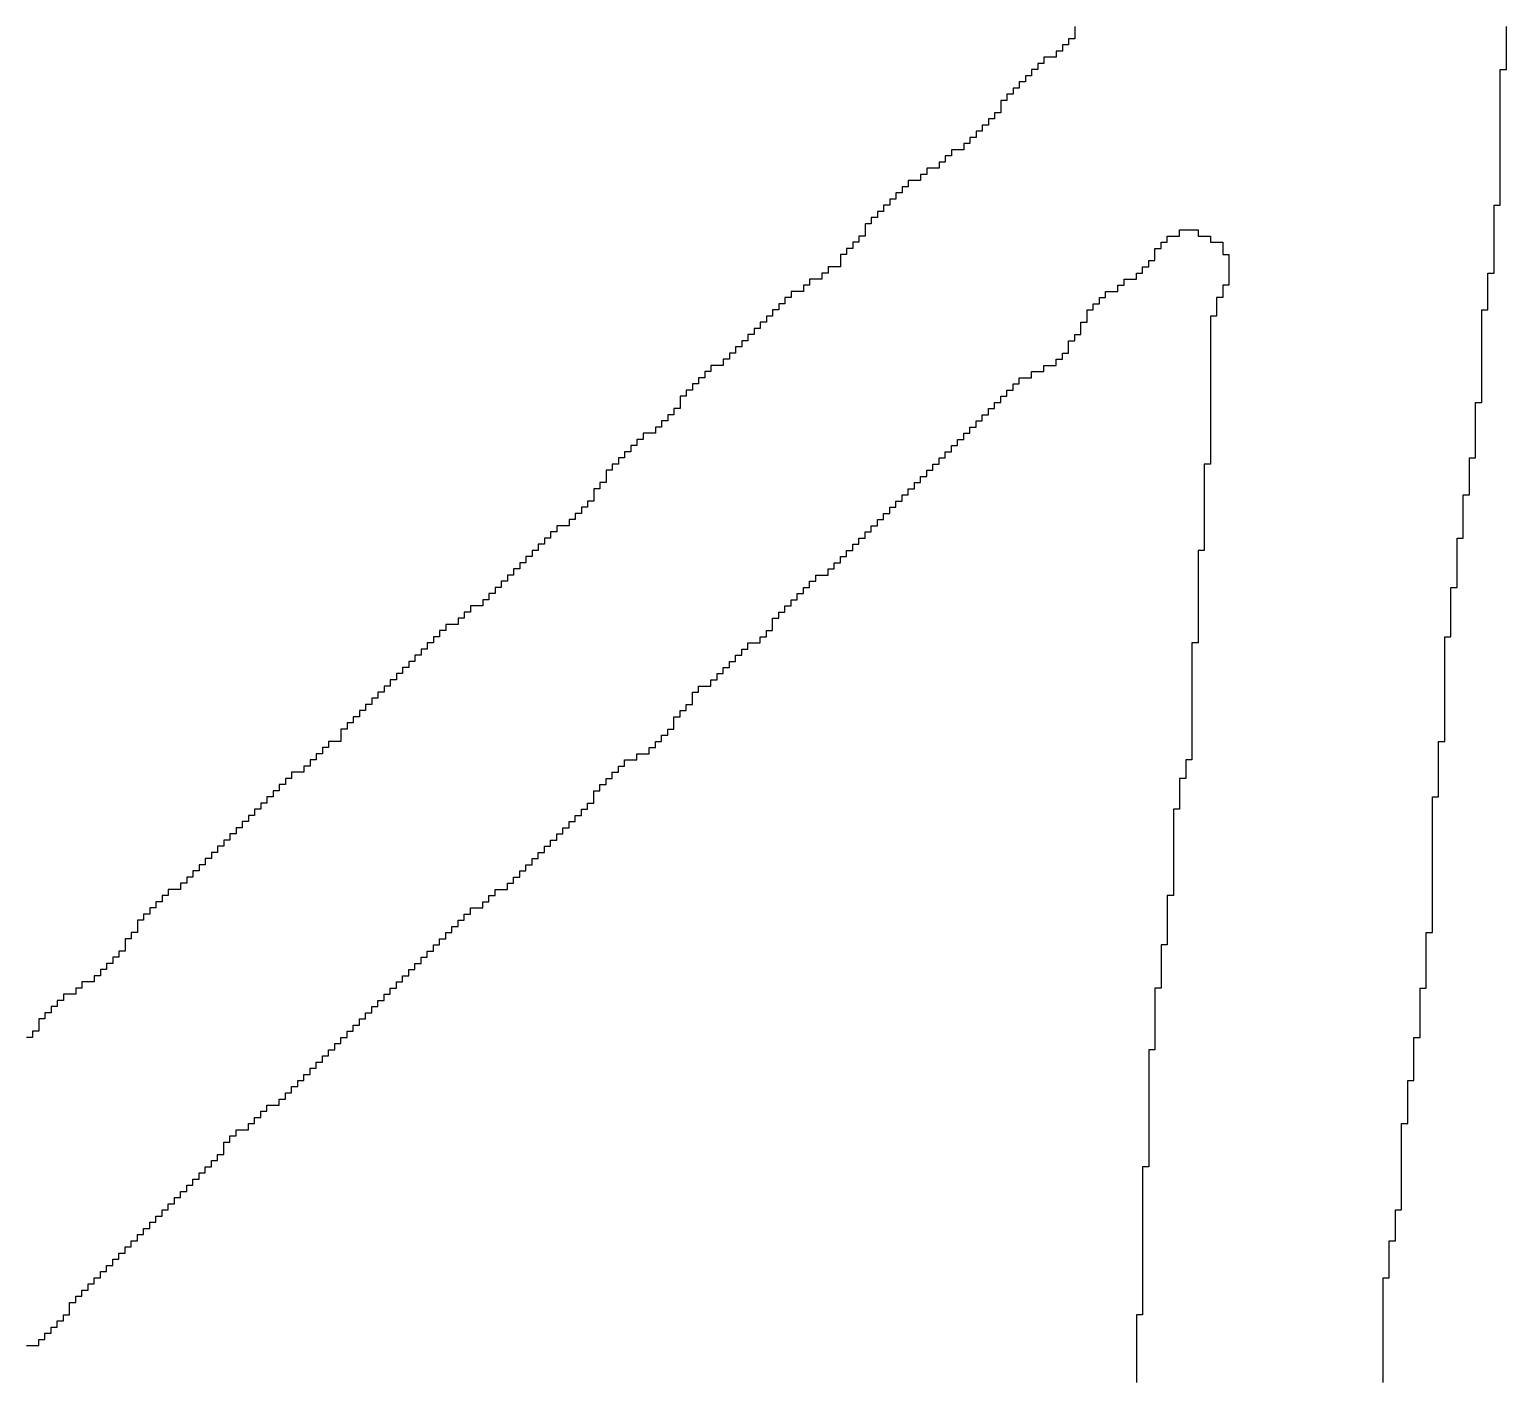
# Model space of a CAD drawing. Header units: millimetres. Extents: x 9.6 to 105, y 7.6 to 66.9.
# Drawn here: x 88.9021 to 89.2295, y 23.2057 to 23.5051 of the extents above; entities that cross this region are included whole.
import ezdxf

# ---------------------------------------------------------------- set-up
doc = ezdxf.new("R2010")
doc.units = ezdxf.units.MM
doc.layers.add('BottomOverlay', color=54, linetype='Continuous')

msp = doc.modelspace()

# ---------------------------------------------------------------- linework, layer by layer
at = {"layer": 'BottomOverlay'}
for p, q in [((89.13385, 23.5058), (89.13385, 23.50444)), ((89.13385, 23.50444), (89.13385, 23.50307)), ((89.22954, 23.50444), (89.22954, 23.5058)), ((89.22954, 23.50307), (89.22954, 23.50444)), ((89.13248, 23.5017), (89.13111, 23.5017)), ((89.13111, 23.5017), (89.13111, 23.50034)), ((89.13385, 23.50307), (89.13248, 23.50307)), ((89.13248, 23.50307), (89.13248, 23.5017)), ((89.22954, 23.5017), (89.22954, 23.50307)), ((89.22954, 23.50034), (89.22954, 23.5017)), ((89.12701, 23.4976), (89.12564, 23.4976)), ((89.12564, 23.4976), (89.12564, 23.49623)), ((89.12975, 23.49897), (89.12701, 23.49897)), ((89.12701, 23.49897), (89.12701, 23.4976)), ((89.13111, 23.50034), (89.12975, 23.50034)), ((89.12975, 23.50034), (89.12975, 23.49897)), ((89.22954, 23.49897), (89.22954, 23.50034)), ((89.22954, 23.4976), (89.22954, 23.49897)), ((89.22954, 23.49623), (89.22954, 23.4976)), ((89.12428, 23.49487), (89.12291, 23.49487)), ((89.12291, 23.49487), (89.12291, 23.4935)), ((89.12564, 23.49623), (89.12428, 23.49623)), ((89.12428, 23.49623), (89.12428, 23.49487)), ((89.22817, 23.49487), (89.22817, 23.49623)), ((89.22817, 23.49623), (89.22954, 23.49623)), ((89.22817, 23.4935), (89.22817, 23.49487)), ((89.12154, 23.49213), (89.12018, 23.49213)), ((89.12018, 23.49213), (89.12018, 23.49077)), ((89.12291, 23.4935), (89.12154, 23.4935)), ((89.12154, 23.4935), (89.12154, 23.49213)), ((89.22817, 23.49213), (89.22817, 23.4935)), ((89.22817, 23.49077), (89.22817, 23.49213)), ((89.11881, 23.4894), (89.11744, 23.4894)), ((89.11744, 23.4894), (89.11744, 23.48803)), ((89.11744, 23.48803), (89.11744, 23.48667)), ((89.12018, 23.49077), (89.11881, 23.49077)), ((89.11881, 23.49077), (89.11881, 23.4894)), ((89.22817, 23.4894), (89.22817, 23.49077)), ((89.22817, 23.48803), (89.22817, 23.4894)), ((89.22817, 23.48667), (89.22817, 23.48803)), ((89.11608, 23.4853), (89.11471, 23.4853)), ((89.11471, 23.4853), (89.11471, 23.48393)), ((89.11744, 23.48667), (89.11608, 23.48667)), ((89.11608, 23.48667), (89.11608, 23.4853)), ((89.22817, 23.4853), (89.22817, 23.48667)), ((89.22817, 23.48393), (89.22817, 23.4853)), ((89.11197, 23.4812), (89.11061, 23.4812)), ((89.11061, 23.4812), (89.11061, 23.47983)), ((89.11334, 23.48256), (89.11197, 23.48256)), ((89.11197, 23.48256), (89.11197, 23.4812)), ((89.11471, 23.48393), (89.11334, 23.48393)), ((89.11334, 23.48393), (89.11334, 23.48256)), ((89.22817, 23.48256), (89.22817, 23.48393)), ((89.22817, 23.4812), (89.22817, 23.48256)), ((89.22817, 23.47983), (89.22817, 23.4812)), ((89.10924, 23.47846), (89.10651, 23.47846)), ((89.10651, 23.47846), (89.10651, 23.4771)), ((89.11061, 23.47983), (89.10924, 23.47983)), ((89.10924, 23.47983), (89.10924, 23.47846)), ((89.22817, 23.47846), (89.22817, 23.47983)), ((89.22817, 23.4771), (89.22817, 23.47846)), ((89.10514, 23.47573), (89.10377, 23.47573)), ((89.10377, 23.47573), (89.10377, 23.47436)), ((89.10651, 23.4771), (89.10514, 23.4771)), ((89.10514, 23.4771), (89.10514, 23.47573)), ((89.22817, 23.47573), (89.22817, 23.4771)), ((89.22817, 23.47436), (89.22817, 23.47573)), ((89.09967, 23.47163), (89.09694, 23.47163)), ((89.09694, 23.47163), (89.09694, 23.47026)), ((89.10104, 23.473), (89.09967, 23.473)), ((89.09967, 23.473), (89.09967, 23.47163)), ((89.10377, 23.47436), (89.10104, 23.47436)), ((89.10104, 23.47436), (89.10104, 23.473)), ((89.22817, 23.473), (89.22817, 23.47436)), ((89.22817, 23.47163), (89.22817, 23.473)), ((89.22817, 23.47026), (89.22817, 23.47163)), ((89.09557, 23.46889), (89.0942, 23.46889)), ((89.0942, 23.46889), (89.0942, 23.46753)), ((89.09694, 23.47026), (89.09557, 23.47026)), ((89.09557, 23.47026), (89.09557, 23.46889)), ((89.22817, 23.46889), (89.22817, 23.47026)), ((89.22817, 23.46753), (89.22817, 23.46889)), ((89.09147, 23.46479), (89.0901, 23.46479)), ((89.0901, 23.46479), (89.0901, 23.46343)), ((89.09284, 23.46616), (89.09147, 23.46616)), ((89.09147, 23.46616), (89.09147, 23.46479)), ((89.0942, 23.46753), (89.09284, 23.46753)), ((89.09284, 23.46753), (89.09284, 23.46616)), ((89.2268, 23.46479), (89.2268, 23.46616)), ((89.2268, 23.46616), (89.22817, 23.46616)), ((89.2268, 23.46343), (89.2268, 23.46479)), ((89.22817, 23.46616), (89.22817, 23.46753)), ((89.08873, 23.46206), (89.08737, 23.46206)), ((89.08737, 23.46206), (89.08737, 23.46069)), ((89.0901, 23.46343), (89.08873, 23.46343)), ((89.08873, 23.46343), (89.08873, 23.46206)), ((89.2268, 23.46206), (89.2268, 23.46343)), ((89.2268, 23.46069), (89.2268, 23.46206)), ((89.08737, 23.45933), (89.086, 23.45933)), ((89.086, 23.45933), (89.086, 23.45796)), ((89.08737, 23.46069), (89.08737, 23.45933)), ((89.15435, 23.45796), (89.15435, 23.45933)), ((89.15435, 23.45933), (89.15709, 23.45933)), ((89.15709, 23.45933), (89.15709, 23.46069)), ((89.15709, 23.46069), (89.16119, 23.46069)), ((89.16119, 23.46069), (89.16119, 23.45933)), ((89.16119, 23.45933), (89.16392, 23.45933)), ((89.16392, 23.45933), (89.16392, 23.45796)), ((89.2268, 23.45933), (89.2268, 23.46069)), ((89.2268, 23.45796), (89.2268, 23.45933)), ((89.08327, 23.45522), (89.0819, 23.45522)), ((89.0819, 23.45522), (89.0819, 23.45386)), ((89.08464, 23.45659), (89.08327, 23.45659)), ((89.08327, 23.45659), (89.08327, 23.45522)), ((89.086, 23.45796), (89.08464, 23.45796)), ((89.08464, 23.45796), (89.08464, 23.45659)), ((89.15162, 23.45522), (89.15162, 23.45659)), ((89.15162, 23.45659), (89.15298, 23.45659)), ((89.15162, 23.45386), (89.15162, 23.45522)), ((89.15298, 23.45659), (89.15298, 23.45796)), ((89.15298, 23.45796), (89.15435, 23.45796)), ((89.16392, 23.45796), (89.16665, 23.45796)), ((89.16665, 23.45796), (89.16665, 23.45659)), ((89.16665, 23.45659), (89.16665, 23.45522)), ((89.16665, 23.45522), (89.16802, 23.45522)), ((89.16802, 23.45522), (89.16802, 23.45386)), ((89.2268, 23.45659), (89.2268, 23.45796)), ((89.2268, 23.45522), (89.2268, 23.45659)), ((89.2268, 23.45386), (89.2268, 23.45522)), ((89.0819, 23.45249), (89.07917, 23.45249)), ((89.07917, 23.45249), (89.07917, 23.45112)), ((89.0819, 23.45386), (89.0819, 23.45249)), ((89.14888, 23.45112), (89.14888, 23.45249)), ((89.14888, 23.45249), (89.15025, 23.45249)), ((89.15025, 23.45249), (89.15025, 23.45386)), ((89.15025, 23.45386), (89.15162, 23.45386)), ((89.16802, 23.45386), (89.16802, 23.45249)), ((89.16802, 23.45249), (89.16802, 23.45112)), ((89.2268, 23.45249), (89.2268, 23.45386)), ((89.2268, 23.45112), (89.2268, 23.45249)), ((89.07506, 23.44839), (89.0737, 23.44839)), ((89.0737, 23.44839), (89.0737, 23.44702)), ((89.0778, 23.44975), (89.07506, 23.44975)), ((89.07506, 23.44975), (89.07506, 23.44839)), ((89.07917, 23.45112), (89.0778, 23.45112)), ((89.0778, 23.45112), (89.0778, 23.44975)), ((89.14342, 23.44702), (89.14342, 23.44839)), ((89.14342, 23.44839), (89.14478, 23.44839)), ((89.14478, 23.44839), (89.14478, 23.44975)), ((89.14478, 23.44975), (89.14752, 23.44975)), ((89.14752, 23.44975), (89.14752, 23.45112)), ((89.14752, 23.45112), (89.14888, 23.45112)), ((89.16802, 23.44839), (89.16665, 23.44839)), ((89.16665, 23.44839), (89.16665, 23.44702)), ((89.16802, 23.45112), (89.16802, 23.44975)), ((89.16802, 23.44975), (89.16802, 23.44839)), ((89.22544, 23.44975), (89.22544, 23.45112)), ((89.22544, 23.45112), (89.2268, 23.45112)), ((89.22544, 23.44839), (89.22544, 23.44975)), ((89.22544, 23.44702), (89.22544, 23.44839)), ((89.07096, 23.44566), (89.0696, 23.44566)), ((89.0696, 23.44566), (89.0696, 23.44429)), ((89.0737, 23.44702), (89.07096, 23.44702)), ((89.07096, 23.44702), (89.07096, 23.44566)), ((89.13931, 23.44429), (89.13931, 23.44566)), ((89.13931, 23.44566), (89.14068, 23.44566)), ((89.14068, 23.44566), (89.14068, 23.44702)), ((89.14068, 23.44702), (89.14342, 23.44702)), ((89.16665, 23.44566), (89.16529, 23.44566)), ((89.16529, 23.44566), (89.16529, 23.44429)), ((89.16665, 23.44702), (89.16665, 23.44566)), ((89.22544, 23.44566), (89.22544, 23.44702)), ((89.22544, 23.44429), (89.22544, 23.44566)), ((89.06823, 23.44292), (89.06686, 23.44292)), ((89.06686, 23.44292), (89.06686, 23.44155)), ((89.0696, 23.44429), (89.06823, 23.44429)), ((89.06823, 23.44429), (89.06823, 23.44292)), ((89.13658, 23.44155), (89.13658, 23.44292)), ((89.13658, 23.44292), (89.13795, 23.44292)), ((89.13795, 23.44292), (89.13795, 23.44429)), ((89.13795, 23.44429), (89.13931, 23.44429)), ((89.16529, 23.44429), (89.16529, 23.44292)), ((89.16529, 23.44292), (89.16529, 23.44155)), ((89.22407, 23.44155), (89.22407, 23.44292)), ((89.22407, 23.44292), (89.22544, 23.44292)), ((89.22544, 23.44292), (89.22544, 23.44429)), ((89.06413, 23.43882), (89.06276, 23.43882)), ((89.06276, 23.43882), (89.06276, 23.43745)), ((89.0655, 23.44019), (89.06413, 23.44019)), ((89.06413, 23.44019), (89.06413, 23.43882)), ((89.06686, 23.44155), (89.0655, 23.44155)), ((89.0655, 23.44155), (89.0655, 23.44019)), ((89.13521, 23.43882), (89.13521, 23.44019)), ((89.13521, 23.44019), (89.13658, 23.44019)), ((89.13521, 23.43745), (89.13521, 23.43882)), ((89.13658, 23.44019), (89.13658, 23.44155)), ((89.16529, 23.44155), (89.16392, 23.44155)), ((89.16392, 23.44155), (89.16392, 23.44019)), ((89.16392, 23.44019), (89.16392, 23.43882)), ((89.16392, 23.43882), (89.16392, 23.43745)), ((89.22407, 23.44019), (89.22407, 23.44155)), ((89.22407, 23.43882), (89.22407, 23.44019)), ((89.22407, 23.43745), (89.22407, 23.43882)), ((89.06139, 23.43608), (89.06003, 23.43608)), ((89.06003, 23.43608), (89.06003, 23.43472)), ((89.06276, 23.43745), (89.06139, 23.43745)), ((89.06139, 23.43745), (89.06139, 23.43608)), ((89.13248, 23.43472), (89.13248, 23.43608)), ((89.13248, 23.43608), (89.13385, 23.43608)), ((89.13385, 23.43608), (89.13385, 23.43745)), ((89.13385, 23.43745), (89.13521, 23.43745)), ((89.16392, 23.43745), (89.16392, 23.43608)), ((89.16392, 23.43608), (89.16392, 23.43472)), ((89.22407, 23.43608), (89.22407, 23.43745)), ((89.22407, 23.43472), (89.22407, 23.43608)), ((89.05866, 23.43335), (89.05729, 23.43335)), ((89.05729, 23.43335), (89.05729, 23.43199)), ((89.06003, 23.43472), (89.05866, 23.43472)), ((89.05866, 23.43472), (89.05866, 23.43335)), ((89.13111, 23.43199), (89.13111, 23.43335)), ((89.13111, 23.43335), (89.13248, 23.43335)), ((89.13248, 23.43335), (89.13248, 23.43472)), ((89.16392, 23.43472), (89.16392, 23.43335)), ((89.16392, 23.43335), (89.16392, 23.43199)), ((89.22407, 23.43335), (89.22407, 23.43472)), ((89.22407, 23.43199), (89.22407, 23.43335)), ((89.05319, 23.42925), (89.05183, 23.42925)), ((89.05183, 23.42925), (89.05183, 23.42788)), ((89.05593, 23.43062), (89.05319, 23.43062)), ((89.05319, 23.43062), (89.05319, 23.42925)), ((89.05729, 23.43199), (89.05593, 23.43199)), ((89.05593, 23.43199), (89.05593, 23.43062)), ((89.12428, 23.42788), (89.12428, 23.42925)), ((89.12428, 23.42925), (89.12701, 23.42925)), ((89.12701, 23.42925), (89.12701, 23.43062)), ((89.12701, 23.43062), (89.12975, 23.43062)), ((89.12975, 23.43062), (89.12975, 23.43199)), ((89.12975, 23.43199), (89.13111, 23.43199)), ((89.16392, 23.43199), (89.16392, 23.43062)), ((89.16392, 23.43062), (89.16392, 23.42925)), ((89.16392, 23.42925), (89.16392, 23.42788)), ((89.22407, 23.43062), (89.22407, 23.43199)), ((89.22407, 23.42925), (89.22407, 23.43062)), ((89.22407, 23.42788), (89.22407, 23.42925)), ((89.05046, 23.42652), (89.04909, 23.42652)), ((89.04909, 23.42652), (89.04909, 23.42515)), ((89.05183, 23.42788), (89.05046, 23.42788)), ((89.05046, 23.42788), (89.05046, 23.42652)), ((89.12018, 23.42515), (89.12018, 23.42652)), ((89.12018, 23.42652), (89.12154, 23.42652)), ((89.12154, 23.42652), (89.12154, 23.42788)), ((89.12154, 23.42788), (89.12428, 23.42788)), ((89.16392, 23.42788), (89.16392, 23.42652)), ((89.16392, 23.42652), (89.16392, 23.42515)), ((89.22407, 23.42652), (89.22407, 23.42788)), ((89.22407, 23.42515), (89.22407, 23.42652)), ((89.04772, 23.42378), (89.04636, 23.42378)), ((89.04636, 23.42378), (89.04636, 23.42241)), ((89.04636, 23.42241), (89.04636, 23.42105)), ((89.04909, 23.42515), (89.04772, 23.42515)), ((89.04772, 23.42515), (89.04772, 23.42378)), ((89.11608, 23.42105), (89.11608, 23.42241)), ((89.11608, 23.42241), (89.11744, 23.42241)), ((89.11744, 23.42241), (89.11744, 23.42378)), ((89.11744, 23.42378), (89.11881, 23.42378)), ((89.11881, 23.42378), (89.11881, 23.42515)), ((89.11881, 23.42515), (89.12018, 23.42515)), ((89.16392, 23.42515), (89.16392, 23.42378)), ((89.16392, 23.42378), (89.16392, 23.42241)), ((89.16392, 23.42241), (89.16392, 23.42105)), ((89.2227, 23.42105), (89.2227, 23.42241)), ((89.2227, 23.42241), (89.22407, 23.42241)), ((89.22407, 23.42378), (89.22407, 23.42515)), ((89.22407, 23.42241), (89.22407, 23.42378)), ((89.04499, 23.41968), (89.04362, 23.41968)), ((89.04362, 23.41968), (89.04362, 23.41831)), ((89.04636, 23.42105), (89.04499, 23.42105)), ((89.04499, 23.42105), (89.04499, 23.41968)), ((89.11334, 23.41831), (89.11334, 23.41968)), ((89.11334, 23.41968), (89.11471, 23.41968)), ((89.11471, 23.41968), (89.11471, 23.42105)), ((89.11471, 23.42105), (89.11608, 23.42105)), ((89.16392, 23.42105), (89.16392, 23.41968)), ((89.16392, 23.41968), (89.16392, 23.41831)), ((89.2227, 23.41968), (89.2227, 23.42105)), ((89.2227, 23.41831), (89.2227, 23.41968)), ((89.04226, 23.41695), (89.04089, 23.41695)), ((89.04089, 23.41695), (89.04089, 23.41558)), ((89.04362, 23.41831), (89.04226, 23.41831)), ((89.04226, 23.41831), (89.04226, 23.41695)), ((89.11061, 23.41558), (89.11061, 23.41695)), ((89.11061, 23.41695), (89.11197, 23.41695)), ((89.11197, 23.41695), (89.11197, 23.41831)), ((89.11197, 23.41831), (89.11334, 23.41831)), ((89.16392, 23.41831), (89.16392, 23.41695)), ((89.16392, 23.41695), (89.16392, 23.41558)), ((89.2227, 23.41695), (89.2227, 23.41831)), ((89.2227, 23.41558), (89.2227, 23.41695)), ((89.03679, 23.41285), (89.03542, 23.41285)), ((89.03542, 23.41285), (89.03542, 23.41148)), ((89.03816, 23.41421), (89.03679, 23.41421)), ((89.03679, 23.41421), (89.03679, 23.41285)), ((89.04089, 23.41558), (89.03816, 23.41558)), ((89.03816, 23.41558), (89.03816, 23.41421)), ((89.10651, 23.41148), (89.10651, 23.41285)), ((89.10651, 23.41285), (89.10787, 23.41285)), ((89.10787, 23.41285), (89.10787, 23.41421)), ((89.10787, 23.41421), (89.10924, 23.41421)), ((89.10924, 23.41421), (89.10924, 23.41558)), ((89.10924, 23.41558), (89.11061, 23.41558)), ((89.16392, 23.41558), (89.16392, 23.41421)), ((89.16392, 23.41421), (89.16392, 23.41285)), ((89.16392, 23.41285), (89.16392, 23.41148)), ((89.2227, 23.41421), (89.2227, 23.41558)), ((89.2227, 23.41285), (89.2227, 23.41421)), ((89.2227, 23.41148), (89.2227, 23.41285)), ((89.03405, 23.41011), (89.03269, 23.41011)), ((89.03269, 23.41011), (89.03269, 23.40875)), ((89.03542, 23.41148), (89.03405, 23.41148)), ((89.03405, 23.41148), (89.03405, 23.41011)), ((89.10377, 23.40875), (89.10377, 23.41011)), ((89.10377, 23.41011), (89.10514, 23.41011)), ((89.10514, 23.41011), (89.10514, 23.41148)), ((89.10514, 23.41148), (89.10651, 23.41148)), ((89.16392, 23.41148), (89.16392, 23.41011)), ((89.16392, 23.41011), (89.16392, 23.40875)), ((89.22134, 23.40875), (89.22134, 23.41011)), ((89.22134, 23.41011), (89.2227, 23.41011)), ((89.2227, 23.41011), (89.2227, 23.41148)), ((89.03132, 23.40738), (89.02995, 23.40738)), ((89.02995, 23.40738), (89.02995, 23.40601)), ((89.02995, 23.40601), (89.02995, 23.40464)), ((89.03269, 23.40875), (89.03132, 23.40875)), ((89.03132, 23.40875), (89.03132, 23.40738)), ((89.09967, 23.40464), (89.09967, 23.40601)), ((89.09967, 23.40601), (89.10104, 23.40601)), ((89.10104, 23.40601), (89.10104, 23.40738)), ((89.10104, 23.40738), (89.1024, 23.40738)), ((89.1024, 23.40738), (89.1024, 23.40875)), ((89.1024, 23.40875), (89.10377, 23.40875)), ((89.16392, 23.40875), (89.16255, 23.40875)), ((89.16255, 23.40875), (89.16255, 23.40738)), ((89.16255, 23.40738), (89.16255, 23.40601)), ((89.16255, 23.40601), (89.16255, 23.40464)), ((89.22134, 23.40738), (89.22134, 23.40875)), ((89.22134, 23.40601), (89.22134, 23.40738)), ((89.22134, 23.40464), (89.22134, 23.40601)), ((89.02859, 23.40328), (89.02722, 23.40328)), ((89.02722, 23.40328), (89.02722, 23.40191)), ((89.02995, 23.40464), (89.02859, 23.40464)), ((89.02859, 23.40464), (89.02859, 23.40328)), ((89.09694, 23.40191), (89.09694, 23.40328)), ((89.09694, 23.40328), (89.0983, 23.40328)), ((89.0983, 23.40328), (89.0983, 23.40464)), ((89.0983, 23.40464), (89.09967, 23.40464)), ((89.16255, 23.40464), (89.16255, 23.40328)), ((89.16255, 23.40328), (89.16255, 23.40191)), ((89.22134, 23.40328), (89.22134, 23.40464)), ((89.22134, 23.40191), (89.22134, 23.40328)), ((89.02722, 23.40054), (89.02585, 23.40054)), ((89.02585, 23.40054), (89.02585, 23.39918)), ((89.02722, 23.40191), (89.02722, 23.40054)), ((89.0942, 23.39918), (89.0942, 23.40054)), ((89.0942, 23.40054), (89.09557, 23.40054)), ((89.09557, 23.40054), (89.09557, 23.40191)), ((89.09557, 23.40191), (89.09694, 23.40191)), ((89.16255, 23.40191), (89.16255, 23.40054)), ((89.16255, 23.40054), (89.16255, 23.39918)), ((89.21997, 23.40054), (89.21997, 23.40191)), ((89.21997, 23.40191), (89.22134, 23.40191)), ((89.21997, 23.39918), (89.21997, 23.40054)), ((89.02312, 23.39644), (89.02175, 23.39644)), ((89.02175, 23.39644), (89.02175, 23.39508)), ((89.02449, 23.39781), (89.02312, 23.39781)), ((89.02312, 23.39781), (89.02312, 23.39644)), ((89.02585, 23.39918), (89.02449, 23.39918)), ((89.02449, 23.39918), (89.02449, 23.39781)), ((89.0901, 23.39508), (89.0901, 23.39644)), ((89.0901, 23.39644), (89.09147, 23.39644)), ((89.09147, 23.39644), (89.09147, 23.39781)), ((89.09147, 23.39781), (89.09284, 23.39781)), ((89.09284, 23.39781), (89.09284, 23.39918)), ((89.09284, 23.39918), (89.0942, 23.39918)), ((89.16255, 23.39918), (89.16255, 23.39781)), ((89.16255, 23.39781), (89.16255, 23.39644)), ((89.16255, 23.39644), (89.16255, 23.39508)), ((89.21997, 23.39781), (89.21997, 23.39918)), ((89.21997, 23.39644), (89.21997, 23.39781)), ((89.21997, 23.39508), (89.21997, 23.39644)), ((89.01902, 23.39371), (89.01765, 23.39371)), ((89.01765, 23.39371), (89.01765, 23.39234)), ((89.02175, 23.39508), (89.01902, 23.39508)), ((89.01902, 23.39508), (89.01902, 23.39371)), ((89.08737, 23.39234), (89.08737, 23.39371)), ((89.08737, 23.39371), (89.08873, 23.39371)), ((89.08873, 23.39371), (89.08873, 23.39508)), ((89.08873, 23.39508), (89.0901, 23.39508)), ((89.16255, 23.39508), (89.16255, 23.39371)), ((89.16255, 23.39371), (89.16255, 23.39234)), ((89.21997, 23.39371), (89.21997, 23.39508)), ((89.21997, 23.39234), (89.21997, 23.39371)), ((89.01492, 23.38961), (89.01355, 23.38961)), ((89.01355, 23.38961), (89.01355, 23.38824)), ((89.01628, 23.39097), (89.01492, 23.39097)), ((89.01492, 23.39097), (89.01492, 23.38961)), ((89.01765, 23.39234), (89.01628, 23.39234)), ((89.01628, 23.39234), (89.01628, 23.39097)), ((89.08327, 23.38824), (89.08327, 23.38961)), ((89.08327, 23.38961), (89.08464, 23.38961)), ((89.08464, 23.38961), (89.08464, 23.39097)), ((89.08464, 23.39097), (89.086, 23.39097)), ((89.086, 23.39097), (89.086, 23.39234)), ((89.086, 23.39234), (89.08737, 23.39234)), ((89.16255, 23.38961), (89.16119, 23.38961)), ((89.16119, 23.38961), (89.16119, 23.38824)), ((89.16255, 23.39234), (89.16255, 23.39097)), ((89.16255, 23.39097), (89.16255, 23.38961)), ((89.2186, 23.39097), (89.2186, 23.39234)), ((89.2186, 23.39234), (89.21997, 23.39234)), ((89.2186, 23.38961), (89.2186, 23.39097)), ((89.2186, 23.38824), (89.2186, 23.38961)), ((89.01218, 23.38687), (89.01082, 23.38687)), ((89.01082, 23.38687), (89.01082, 23.38551)), ((89.01355, 23.38824), (89.01218, 23.38824)), ((89.01218, 23.38824), (89.01218, 23.38687)), ((89.08053, 23.38551), (89.08053, 23.38687)), ((89.08053, 23.38687), (89.0819, 23.38687)), ((89.0819, 23.38687), (89.0819, 23.38824)), ((89.0819, 23.38824), (89.08327, 23.38824)), ((89.16119, 23.38824), (89.16119, 23.38687)), ((89.16119, 23.38687), (89.16119, 23.38551)), ((89.2186, 23.38687), (89.2186, 23.38824)), ((89.2186, 23.38551), (89.2186, 23.38687)), ((89.00945, 23.38414), (89.00808, 23.38414)), ((89.00808, 23.38414), (89.00808, 23.38277)), ((89.01082, 23.38551), (89.00945, 23.38551)), ((89.00945, 23.38551), (89.00945, 23.38414)), ((89.07643, 23.38277), (89.07643, 23.38414)), ((89.07643, 23.38414), (89.07917, 23.38414)), ((89.07917, 23.38414), (89.07917, 23.38551)), ((89.07917, 23.38551), (89.08053, 23.38551)), ((89.16119, 23.38551), (89.16119, 23.38414)), ((89.16119, 23.38414), (89.16119, 23.38277)), ((89.2186, 23.38414), (89.2186, 23.38551)), ((89.2186, 23.38277), (89.2186, 23.38414)), ((89.00535, 23.38004), (89.00398, 23.38004)), ((89.00398, 23.38004), (89.00398, 23.37867)), ((89.00671, 23.38141), (89.00535, 23.38141)), ((89.00535, 23.38141), (89.00535, 23.38004)), ((89.00808, 23.38277), (89.00671, 23.38277)), ((89.00671, 23.38277), (89.00671, 23.38141)), ((89.07233, 23.37867), (89.07233, 23.38004)), ((89.07233, 23.38004), (89.0737, 23.38004)), ((89.0737, 23.38004), (89.0737, 23.38141)), ((89.0737, 23.38141), (89.07506, 23.38141)), ((89.07506, 23.38141), (89.07506, 23.38277)), ((89.07506, 23.38277), (89.07643, 23.38277)), ((89.16119, 23.38277), (89.16119, 23.38141)), ((89.16119, 23.38141), (89.16119, 23.38004)), ((89.16119, 23.38004), (89.16119, 23.37867)), ((89.21723, 23.38004), (89.21723, 23.38141)), ((89.21723, 23.38141), (89.2186, 23.38141)), ((89.21723, 23.37867), (89.21723, 23.38004)), ((89.2186, 23.38141), (89.2186, 23.38277)), ((89.00261, 23.3773), (88.99988, 23.3773)), ((88.99988, 23.3773), (88.99988, 23.37594)), ((89.00398, 23.37867), (89.00261, 23.37867)), ((89.00261, 23.37867), (89.00261, 23.3773)), ((89.0696, 23.37594), (89.0696, 23.3773)), ((89.0696, 23.3773), (89.07096, 23.3773)), ((89.07096, 23.3773), (89.07096, 23.37867)), ((89.07096, 23.37867), (89.07233, 23.37867)), ((89.16119, 23.37867), (89.16119, 23.3773)), ((89.16119, 23.3773), (89.16119, 23.37594)), ((89.21723, 23.3773), (89.21723, 23.37867)), ((89.21723, 23.37594), (89.21723, 23.3773)), ((88.99714, 23.3732), (88.99441, 23.3732)), ((88.99441, 23.3732), (88.99441, 23.37184)), ((88.99851, 23.37457), (88.99714, 23.37457)), ((88.99714, 23.37457), (88.99714, 23.3732)), ((88.99988, 23.37594), (88.99851, 23.37594)), ((88.99851, 23.37594), (88.99851, 23.37457)), ((89.06686, 23.3732), (89.06686, 23.37457)), ((89.06686, 23.37457), (89.06823, 23.37457)), ((89.06686, 23.37184), (89.06686, 23.3732)), ((89.06823, 23.37457), (89.06823, 23.37594)), ((89.06823, 23.37594), (89.0696, 23.37594)), ((89.16119, 23.37594), (89.16119, 23.37457)), ((89.16119, 23.37457), (89.16119, 23.3732)), ((89.16119, 23.3732), (89.16119, 23.37184)), ((89.21723, 23.37457), (89.21723, 23.37594)), ((89.21723, 23.3732), (89.21723, 23.37457)), ((89.21723, 23.37184), (89.21723, 23.3732)), ((88.99305, 23.37047), (88.99168, 23.37047)), ((88.99168, 23.37047), (88.99168, 23.3691)), ((88.99441, 23.37184), (88.99305, 23.37184)), ((88.99305, 23.37184), (88.99305, 23.37047)), ((89.06413, 23.3691), (89.06413, 23.37047)), ((89.06413, 23.37047), (89.0655, 23.37047)), ((89.0655, 23.37047), (89.0655, 23.37184)), ((89.0655, 23.37184), (89.06686, 23.37184)), ((89.16119, 23.37184), (89.16119, 23.37047)), ((89.16119, 23.37047), (89.16119, 23.3691)), ((89.21587, 23.3691), (89.21587, 23.37047)), ((89.21587, 23.37047), (89.21723, 23.37047)), ((89.21723, 23.37047), (89.21723, 23.37184)), ((88.99031, 23.36774), (88.98894, 23.36774)), ((88.98894, 23.36774), (88.98894, 23.36637)), ((88.99168, 23.3691), (88.99031, 23.3691)), ((88.99031, 23.3691), (88.99031, 23.36774)), ((89.06003, 23.36637), (89.06003, 23.36774)), ((89.06003, 23.36774), (89.06139, 23.36774)), ((89.06139, 23.36774), (89.06139, 23.3691)), ((89.06139, 23.3691), (89.06413, 23.3691)), ((89.16119, 23.3691), (89.15982, 23.3691)), ((89.15982, 23.3691), (89.15982, 23.36774)), ((89.15982, 23.36774), (89.15982, 23.36637)), ((89.21587, 23.36774), (89.21587, 23.3691)), ((89.21587, 23.36637), (89.21587, 23.36774)), ((88.98621, 23.36363), (88.98484, 23.36363)), ((88.98484, 23.36363), (88.98484, 23.36227)), ((88.98758, 23.365), (88.98621, 23.365)), ((88.98621, 23.365), (88.98621, 23.36363)), ((88.98894, 23.36637), (88.98758, 23.36637)), ((88.98758, 23.36637), (88.98758, 23.365)), ((89.05593, 23.36227), (89.05593, 23.36363)), ((89.05593, 23.36363), (89.05729, 23.36363)), ((89.05729, 23.36363), (89.05729, 23.365)), ((89.05729, 23.365), (89.05866, 23.365)), ((89.05866, 23.365), (89.05866, 23.36637)), ((89.05866, 23.36637), (89.06003, 23.36637)), ((89.15982, 23.36637), (89.15982, 23.365)), ((89.15982, 23.365), (89.15982, 23.36363)), ((89.15982, 23.36363), (89.15982, 23.36227)), ((89.21587, 23.365), (89.21587, 23.36637)), ((89.21587, 23.36363), (89.21587, 23.365)), ((89.21587, 23.36227), (89.21587, 23.36363)), ((88.98347, 23.3609), (88.98211, 23.3609)), ((88.98211, 23.3609), (88.98211, 23.35953)), ((88.98484, 23.36227), (88.98347, 23.36227)), ((88.98347, 23.36227), (88.98347, 23.3609)), ((89.05319, 23.35953), (89.05319, 23.3609)), ((89.05319, 23.3609), (89.05456, 23.3609)), ((89.05456, 23.3609), (89.05456, 23.36227)), ((89.05456, 23.36227), (89.05593, 23.36227)), ((89.15982, 23.36227), (89.15982, 23.3609)), ((89.15982, 23.3609), (89.15982, 23.35953)), ((89.21587, 23.3609), (89.21587, 23.36227)), ((89.21587, 23.35953), (89.21587, 23.3609)), ((88.97937, 23.3568), (88.97801, 23.3568)), ((88.97801, 23.3568), (88.97801, 23.35543)), ((88.98074, 23.35817), (88.97937, 23.35817)), ((88.97937, 23.35817), (88.97937, 23.3568)), ((88.98211, 23.35953), (88.98074, 23.35953)), ((88.98074, 23.35953), (88.98074, 23.35817)), ((89.04909, 23.3568), (89.04909, 23.35817)), ((89.04909, 23.35817), (89.05046, 23.35817)), ((89.04909, 23.35543), (89.04909, 23.3568)), ((89.05046, 23.35817), (89.05046, 23.35953)), ((89.05046, 23.35953), (89.05319, 23.35953)), ((89.15982, 23.35953), (89.15982, 23.35817)), ((89.15982, 23.35817), (89.15982, 23.3568)), ((89.15982, 23.3568), (89.15982, 23.35543)), ((89.21587, 23.35817), (89.21587, 23.35953)), ((89.21587, 23.3568), (89.21587, 23.35817)), ((89.21587, 23.35543), (89.21587, 23.3568)), ((88.97664, 23.35407), (88.97527, 23.35407)), ((88.97527, 23.35407), (88.97527, 23.3527)), ((88.97801, 23.35543), (88.97664, 23.35543)), ((88.97664, 23.35543), (88.97664, 23.35407)), ((89.04636, 23.3527), (89.04636, 23.35407)), ((89.04636, 23.35407), (89.04772, 23.35407)), ((89.04772, 23.35407), (89.04772, 23.35543)), ((89.04772, 23.35543), (89.04909, 23.35543)), ((89.15982, 23.35543), (89.15982, 23.35407)), ((89.15982, 23.35407), (89.15982, 23.3527)), ((89.21587, 23.35407), (89.21587, 23.35543)), ((89.21587, 23.3527), (89.21587, 23.35407)), ((88.97391, 23.35133), (88.97254, 23.35133)), ((88.97254, 23.35133), (88.97254, 23.34996)), ((88.97527, 23.3527), (88.97391, 23.3527)), ((88.97391, 23.3527), (88.97391, 23.35133)), ((89.04499, 23.35133), (89.04499, 23.3527)), ((89.04499, 23.3527), (89.04636, 23.3527)), ((89.04499, 23.34996), (89.04499, 23.35133)), ((89.15982, 23.3527), (89.15982, 23.35133)), ((89.15982, 23.35133), (89.15982, 23.34996)), ((89.21587, 23.35133), (89.21587, 23.3527)), ((89.21587, 23.34996), (89.21587, 23.35133)), ((88.97117, 23.34723), (88.96844, 23.34723)), ((88.96844, 23.34723), (88.96844, 23.34586)), ((88.97254, 23.34996), (88.97117, 23.34996)), ((88.97117, 23.34996), (88.97117, 23.3486)), ((88.97117, 23.3486), (88.97117, 23.34723)), ((89.04089, 23.34586), (89.04089, 23.34723)), ((89.04089, 23.34723), (89.04226, 23.34723)), ((89.04226, 23.34723), (89.04226, 23.3486)), ((89.04226, 23.3486), (89.04362, 23.3486)), ((89.04362, 23.3486), (89.04362, 23.34996)), ((89.04362, 23.34996), (89.04499, 23.34996)), ((89.15982, 23.34996), (89.15982, 23.3486)), ((89.15982, 23.3486), (89.15982, 23.34723)), ((89.15982, 23.34723), (89.15982, 23.34586)), ((89.2145, 23.34586), (89.2145, 23.34723)), ((89.2145, 23.34723), (89.21587, 23.34723)), ((89.21587, 23.3486), (89.21587, 23.34996)), ((89.21587, 23.34723), (89.21587, 23.3486)), ((88.96707, 23.34449), (88.9657, 23.34449)), ((88.9657, 23.34449), (88.9657, 23.34313)), ((88.96844, 23.34586), (88.96707, 23.34586)), ((88.96707, 23.34586), (88.96707, 23.34449)), ((89.03679, 23.34313), (89.03679, 23.34449)), ((89.03679, 23.34449), (89.03952, 23.34449)), ((89.03952, 23.34449), (89.03952, 23.34586)), ((89.03952, 23.34586), (89.04089, 23.34586)), ((89.15982, 23.34586), (89.15982, 23.34449)), ((89.15982, 23.34449), (89.15982, 23.34313)), ((89.2145, 23.34449), (89.2145, 23.34586)), ((89.2145, 23.34313), (89.2145, 23.34449)), ((88.96297, 23.3404), (88.96024, 23.3404)), ((88.96024, 23.3404), (88.96024, 23.33903)), ((88.96434, 23.34176), (88.96297, 23.34176)), ((88.96297, 23.34176), (88.96297, 23.3404)), ((88.9657, 23.34313), (88.96434, 23.34313)), ((88.96434, 23.34313), (88.96434, 23.34176)), ((89.03132, 23.33903), (89.03132, 23.3404)), ((89.03132, 23.3404), (89.03269, 23.3404)), ((89.03269, 23.3404), (89.03269, 23.34176)), ((89.03269, 23.34176), (89.03405, 23.34176)), ((89.03405, 23.34176), (89.03405, 23.34313)), ((89.03405, 23.34313), (89.03679, 23.34313)), ((89.15982, 23.34313), (89.15845, 23.34313)), ((89.15845, 23.34313), (89.15845, 23.34176)), ((89.15845, 23.34176), (89.15845, 23.3404)), ((89.15845, 23.3404), (89.15845, 23.33903)), ((89.2145, 23.34176), (89.2145, 23.34313)), ((89.2145, 23.3404), (89.2145, 23.34176)), ((89.2145, 23.33903), (89.2145, 23.3404)), ((88.95887, 23.33766), (88.9575, 23.33766)), ((88.9575, 23.33766), (88.9575, 23.33629)), ((88.96024, 23.33903), (88.95887, 23.33903)), ((88.95887, 23.33903), (88.95887, 23.33766)), ((89.02859, 23.33629), (89.02859, 23.33766)), ((89.02859, 23.33766), (89.02995, 23.33766)), ((89.02995, 23.33766), (89.02995, 23.33903)), ((89.02995, 23.33903), (89.03132, 23.33903)), ((89.15845, 23.33903), (89.15709, 23.33903)), ((89.15709, 23.33903), (89.15709, 23.33766)), ((89.15709, 23.33766), (89.15709, 23.33629)), ((89.2145, 23.33766), (89.2145, 23.33903)), ((89.2145, 23.33629), (89.2145, 23.33766)), ((88.95613, 23.33493), (88.95477, 23.33493)), ((88.95477, 23.33493), (88.95477, 23.33356)), ((88.9575, 23.33629), (88.95613, 23.33629)), ((88.95613, 23.33629), (88.95613, 23.33493)), ((89.02722, 23.33493), (89.02722, 23.33629)), ((89.02722, 23.33629), (89.02859, 23.33629)), ((89.02722, 23.33356), (89.02722, 23.33493)), ((89.15709, 23.33629), (89.15709, 23.33493)), ((89.15709, 23.33493), (89.15709, 23.33356)), ((89.21313, 23.33356), (89.21313, 23.33493)), ((89.21313, 23.33493), (89.2145, 23.33493)), ((89.2145, 23.33493), (89.2145, 23.33629)), ((88.95203, 23.33082), (88.95067, 23.33082)), ((88.95067, 23.33082), (88.95067, 23.32946)), ((88.9534, 23.33219), (88.95203, 23.33219)), ((88.95203, 23.33219), (88.95203, 23.33082)), ((88.95477, 23.33356), (88.9534, 23.33356)), ((88.9534, 23.33356), (88.9534, 23.33219)), ((89.02312, 23.32946), (89.02312, 23.33082)), ((89.02312, 23.33082), (89.02449, 23.33082)), ((89.02449, 23.33082), (89.02449, 23.33219)), ((89.02449, 23.33219), (89.02585, 23.33219)), ((89.02585, 23.33219), (89.02585, 23.33356)), ((89.02585, 23.33356), (89.02722, 23.33356)), ((89.15709, 23.33219), (89.15572, 23.33219)), ((89.15572, 23.33219), (89.15572, 23.33082)), ((89.15572, 23.33082), (89.15572, 23.32946)), ((89.15709, 23.33356), (89.15709, 23.33219)), ((89.21313, 23.33219), (89.21313, 23.33356)), ((89.21313, 23.33082), (89.21313, 23.33219)), ((89.21313, 23.32946), (89.21313, 23.33082)), ((88.9493, 23.32809), (88.94793, 23.32809)), ((88.94793, 23.32809), (88.94793, 23.32672)), ((88.95067, 23.32946), (88.9493, 23.32946)), ((88.9493, 23.32946), (88.9493, 23.32809)), ((89.02038, 23.32672), (89.02038, 23.32809)), ((89.02038, 23.32809), (89.02175, 23.32809)), ((89.02175, 23.32809), (89.02175, 23.32946)), ((89.02175, 23.32946), (89.02312, 23.32946)), ((89.15572, 23.32946), (89.15572, 23.32809)), ((89.15572, 23.32809), (89.15572, 23.32672)), ((89.21313, 23.32809), (89.21313, 23.32946)), ((89.21313, 23.32672), (89.21313, 23.32809)), ((88.9452, 23.32399), (88.94383, 23.32399)), ((88.94383, 23.32399), (88.94383, 23.32262)), ((88.94657, 23.32536), (88.9452, 23.32536)), ((88.9452, 23.32536), (88.9452, 23.32399)), ((88.94793, 23.32672), (88.94657, 23.32672)), ((88.94657, 23.32672), (88.94657, 23.32536)), ((89.01628, 23.32262), (89.01628, 23.32399)), ((89.01628, 23.32399), (89.01765, 23.32399)), ((89.01765, 23.32399), (89.01765, 23.32536)), ((89.01765, 23.32536), (89.01902, 23.32536)), ((89.01902, 23.32536), (89.01902, 23.32672)), ((89.01902, 23.32672), (89.02038, 23.32672)), ((89.15572, 23.32672), (89.15572, 23.32536)), ((89.15572, 23.32536), (89.15572, 23.32399)), ((89.15572, 23.32399), (89.15572, 23.32262)), ((89.21313, 23.32536), (89.21313, 23.32672)), ((89.21313, 23.32399), (89.21313, 23.32536)), ((89.21313, 23.32262), (89.21313, 23.32399)), ((88.94246, 23.32126), (88.9411, 23.32126)), ((88.9411, 23.32126), (88.9411, 23.31989)), ((88.94383, 23.32262), (88.94246, 23.32262)), ((88.94246, 23.32262), (88.94246, 23.32126)), ((89.01355, 23.31989), (89.01355, 23.32126)), ((89.01355, 23.32126), (89.01492, 23.32126)), ((89.01492, 23.32126), (89.01492, 23.32262)), ((89.01492, 23.32262), (89.01628, 23.32262)), ((89.15572, 23.32262), (89.15572, 23.32126)), ((89.15572, 23.32126), (89.15572, 23.31989)), ((89.21313, 23.32126), (89.21313, 23.32262)), ((89.21313, 23.31989), (89.21313, 23.32126)), ((88.93973, 23.31852), (88.93836, 23.31852)), ((88.93836, 23.31852), (88.93836, 23.31715)), ((88.9411, 23.31989), (88.93973, 23.31989)), ((88.93973, 23.31989), (88.93973, 23.31852)), ((89.01082, 23.31715), (89.01082, 23.31852)), ((89.01082, 23.31852), (89.01218, 23.31852)), ((89.01218, 23.31852), (89.01218, 23.31989)), ((89.01218, 23.31989), (89.01355, 23.31989)), ((89.15572, 23.31989), (89.15572, 23.31852)), ((89.15572, 23.31852), (89.15572, 23.31715)), ((89.21313, 23.31852), (89.21313, 23.31989)), ((89.21313, 23.31715), (89.21313, 23.31852)), ((88.93563, 23.31442), (88.9329, 23.31442)), ((88.9329, 23.31442), (88.9329, 23.31305)), ((88.937, 23.31579), (88.93563, 23.31579)), ((88.93563, 23.31579), (88.93563, 23.31442)), ((88.93836, 23.31715), (88.937, 23.31715)), ((88.937, 23.31715), (88.937, 23.31579)), ((89.00535, 23.31305), (89.00535, 23.31442)), ((89.00535, 23.31442), (89.00808, 23.31442)), ((89.00808, 23.31442), (89.00808, 23.31579)), ((89.00808, 23.31579), (89.00945, 23.31579)), ((89.00945, 23.31579), (89.00945, 23.31715)), ((89.00945, 23.31715), (89.01082, 23.31715)), ((89.15572, 23.31715), (89.15572, 23.31579)), ((89.15572, 23.31579), (89.15572, 23.31442)), ((89.15572, 23.31442), (89.15572, 23.31305)), ((89.21313, 23.31579), (89.21313, 23.31715)), ((89.21313, 23.31442), (89.21313, 23.31579)), ((89.21313, 23.31305), (89.21313, 23.31442)), ((88.93153, 23.31169), (88.93016, 23.31169)), ((88.93016, 23.31169), (88.93016, 23.31032)), ((88.9329, 23.31305), (88.93153, 23.31305)), ((88.93153, 23.31305), (88.93153, 23.31169)), ((89.00261, 23.31032), (89.00261, 23.31169)), ((89.00261, 23.31169), (89.00398, 23.31169)), ((89.00398, 23.31169), (89.00398, 23.31305)), ((89.00398, 23.31305), (89.00535, 23.31305)), ((89.15572, 23.31305), (89.15435, 23.31305)), ((89.15435, 23.31305), (89.15435, 23.31169)), ((89.15435, 23.31169), (89.15435, 23.31032)), ((89.21313, 23.31169), (89.21313, 23.31305)), ((89.21313, 23.31032), (89.21313, 23.31169)), ((88.92743, 23.30759), (88.92606, 23.30759)), ((88.92606, 23.30759), (88.92606, 23.30622)), ((88.92879, 23.30895), (88.92743, 23.30895)), ((88.92743, 23.30895), (88.92743, 23.30759)), ((88.93016, 23.31032), (88.92879, 23.31032)), ((88.92879, 23.31032), (88.92879, 23.30895)), ((88.99714, 23.30622), (88.99714, 23.30759)), ((88.99714, 23.30759), (88.99851, 23.30759)), ((88.99851, 23.30759), (88.99851, 23.30895)), ((88.99851, 23.30895), (88.99988, 23.30895)), ((88.99988, 23.30895), (88.99988, 23.31032)), ((88.99988, 23.31032), (89.00261, 23.31032)), ((89.15435, 23.31032), (89.15435, 23.30895)), ((89.15435, 23.30895), (89.15435, 23.30759)), ((89.15435, 23.30759), (89.15435, 23.30622)), ((89.21313, 23.30895), (89.21313, 23.31032)), ((89.21313, 23.30759), (89.21313, 23.30895)), ((89.21313, 23.30622), (89.21313, 23.30759)), ((88.92606, 23.30485), (88.92469, 23.30485)), ((88.92469, 23.30485), (88.92469, 23.30349)), ((88.92606, 23.30622), (88.92606, 23.30485)), ((88.99441, 23.30349), (88.99441, 23.30485)), ((88.99441, 23.30485), (88.99578, 23.30485)), ((88.99578, 23.30485), (88.99578, 23.30622)), ((88.99578, 23.30622), (88.99714, 23.30622)), ((89.15435, 23.30622), (89.15435, 23.30485)), ((89.15435, 23.30485), (89.15435, 23.30349)), ((89.21177, 23.30349), (89.21177, 23.30485)), ((89.21177, 23.30485), (89.21313, 23.30485)), ((89.21313, 23.30485), (89.21313, 23.30622)), ((88.92469, 23.30349), (88.92333, 23.30349)), ((88.92333, 23.30349), (88.92333, 23.30212)), ((88.92333, 23.30212), (88.92333, 23.30075)), ((88.99168, 23.30075), (88.99168, 23.30212)), ((88.99168, 23.30212), (88.99305, 23.30212)), ((88.99305, 23.30212), (88.99305, 23.30349)), ((88.99305, 23.30349), (88.99441, 23.30349)), ((89.15435, 23.30212), (89.15298, 23.30212)), ((89.15298, 23.30212), (89.15298, 23.30075)), ((89.15435, 23.30349), (89.15435, 23.30212)), ((89.21177, 23.30212), (89.21177, 23.30349)), ((89.21177, 23.30075), (89.21177, 23.30212)), ((88.92059, 23.29802), (88.91923, 23.29802)), ((88.91923, 23.29802), (88.91923, 23.29665)), ((88.92196, 23.29938), (88.92059, 23.29938)), ((88.92059, 23.29938), (88.92059, 23.29802)), ((88.92333, 23.30075), (88.92196, 23.30075)), ((88.92196, 23.30075), (88.92196, 23.29938)), ((88.98758, 23.29665), (88.98758, 23.29802)), ((88.98758, 23.29802), (88.98894, 23.29802)), ((88.98894, 23.29802), (88.98894, 23.29938)), ((88.98894, 23.29938), (88.99031, 23.29938)), ((88.99031, 23.29938), (88.99031, 23.30075)), ((88.99031, 23.30075), (88.99168, 23.30075)), ((89.15298, 23.30075), (89.15298, 23.29938)), ((89.15298, 23.29938), (89.15298, 23.29802)), ((89.15298, 23.29802), (89.15298, 23.29665)), ((89.21177, 23.29938), (89.21177, 23.30075)), ((89.21177, 23.29802), (89.21177, 23.29938)), ((89.21177, 23.29665), (89.21177, 23.29802)), ((88.91786, 23.29528), (88.91649, 23.29528)), ((88.91649, 23.29528), (88.91649, 23.29392)), ((88.91923, 23.29665), (88.91786, 23.29665)), ((88.91786, 23.29665), (88.91786, 23.29528)), ((88.98484, 23.29392), (88.98484, 23.29528)), ((88.98484, 23.29528), (88.98621, 23.29528)), ((88.98621, 23.29528), (88.98621, 23.29665)), ((88.98621, 23.29665), (88.98758, 23.29665)), ((89.15298, 23.29665), (89.15298, 23.29528)), ((89.15298, 23.29528), (89.15298, 23.29392)), ((89.21177, 23.29528), (89.21177, 23.29665)), ((89.21177, 23.29392), (89.21177, 23.29528)), ((88.91376, 23.29255), (88.91239, 23.29255)), ((88.91239, 23.29255), (88.91239, 23.29118)), ((88.91649, 23.29392), (88.91376, 23.29392)), ((88.91376, 23.29392), (88.91376, 23.29255)), ((88.98211, 23.29118), (88.98211, 23.29255)), ((88.98211, 23.29255), (88.98347, 23.29255)), ((88.98347, 23.29255), (88.98347, 23.29392)), ((88.98347, 23.29392), (88.98484, 23.29392)), ((89.15298, 23.29255), (89.15162, 23.29255)), ((89.15162, 23.29255), (89.15162, 23.29118)), ((89.15298, 23.29392), (89.15298, 23.29255)), ((89.2104, 23.29118), (89.2104, 23.29255)), ((89.2104, 23.29255), (89.21177, 23.29255)), ((89.21177, 23.29255), (89.21177, 23.29392)), ((88.90829, 23.28845), (88.90692, 23.28845)), ((88.90692, 23.28845), (88.90692, 23.28708)), ((88.90966, 23.28982), (88.90829, 23.28982)), ((88.90829, 23.28982), (88.90829, 23.28845)), ((88.91239, 23.29118), (88.90966, 23.29118)), ((88.90966, 23.29118), (88.90966, 23.28982)), ((88.97801, 23.28708), (88.97801, 23.28845)), ((88.97801, 23.28845), (88.97937, 23.28845)), ((88.97937, 23.28845), (88.97937, 23.28982)), ((88.97937, 23.28982), (88.98074, 23.28982)), ((88.98074, 23.28982), (88.98074, 23.29118)), ((88.98074, 23.29118), (88.98211, 23.29118)), ((89.15162, 23.29118), (89.15162, 23.28982)), ((89.15162, 23.28982), (89.15162, 23.28845)), ((89.15162, 23.28845), (89.15162, 23.28708)), ((89.2104, 23.28982), (89.2104, 23.29118)), ((89.2104, 23.28845), (89.2104, 23.28982)), ((89.2104, 23.28708), (89.2104, 23.28845)), ((88.90555, 23.28571), (88.90419, 23.28571)), ((88.90419, 23.28571), (88.90419, 23.28435)), ((88.90692, 23.28708), (88.90555, 23.28708)), ((88.90555, 23.28708), (88.90555, 23.28571)), ((88.97527, 23.28435), (88.97527, 23.28571)), ((88.97527, 23.28571), (88.97664, 23.28571)), ((88.97664, 23.28571), (88.97664, 23.28708)), ((88.97664, 23.28708), (88.97801, 23.28708)), ((89.15162, 23.28708), (89.15162, 23.28571)), ((89.15162, 23.28571), (89.15162, 23.28435)), ((89.2104, 23.28571), (89.2104, 23.28708)), ((89.2104, 23.28435), (89.2104, 23.28571)), ((88.90282, 23.28161), (88.90145, 23.28161)), ((88.90419, 23.28298), (88.90282, 23.28298)), ((88.90282, 23.28298), (88.90282, 23.28161)), ((88.90419, 23.28435), (88.90419, 23.28298)), ((88.97117, 23.28025), (88.97117, 23.28161)), ((88.97117, 23.28161), (88.97254, 23.28161)), ((88.97254, 23.28161), (88.97254, 23.28298)), ((88.97254, 23.28298), (88.97391, 23.28298)), ((88.97391, 23.28298), (88.97391, 23.28435)), ((88.97391, 23.28435), (88.97527, 23.28435)), ((89.15162, 23.28435), (89.15162, 23.28298)), ((89.15162, 23.28298), (89.15162, 23.28161)), ((89.15162, 23.28161), (89.15162, 23.28025)), ((89.20903, 23.28025), (89.20903, 23.28161)), ((89.20903, 23.28161), (89.2104, 23.28161)), ((89.2104, 23.28298), (89.2104, 23.28435)), ((89.2104, 23.28161), (89.2104, 23.28298)), ((88.96844, 23.27751), (88.96844, 23.27888)), ((88.96844, 23.27888), (88.9698, 23.27888)), ((88.9698, 23.27888), (88.9698, 23.28025)), ((88.9698, 23.28025), (88.97117, 23.28025)), ((89.15162, 23.27888), (89.15025, 23.27888)), ((89.15025, 23.27888), (89.15025, 23.27751)), ((89.15162, 23.28025), (89.15162, 23.27888)), ((89.20903, 23.27888), (89.20903, 23.28025)), ((89.20903, 23.27751), (89.20903, 23.27888)), ((88.9657, 23.27478), (88.9657, 23.27615)), ((88.9657, 23.27615), (88.96707, 23.27615)), ((88.96707, 23.27615), (88.96707, 23.27751)), ((88.96707, 23.27751), (88.96844, 23.27751)), ((89.15025, 23.27751), (89.15025, 23.27615)), ((89.15025, 23.27615), (89.15025, 23.27478)), ((89.20903, 23.27615), (89.20903, 23.27751)), ((89.20903, 23.27478), (89.20903, 23.27615)), ((88.9616, 23.27068), (88.9616, 23.27204)), ((88.9616, 23.27204), (88.96297, 23.27204)), ((88.96297, 23.27204), (88.96297, 23.27341)), ((88.96297, 23.27341), (88.96434, 23.27341)), ((88.96434, 23.27341), (88.96434, 23.27478)), ((88.96434, 23.27478), (88.9657, 23.27478)), ((89.15025, 23.27478), (89.15025, 23.27341)), ((89.15025, 23.27341), (89.15025, 23.27204)), ((89.15025, 23.27204), (89.15025, 23.27068)), ((89.20767, 23.27068), (89.20767, 23.27204)), ((89.20767, 23.27204), (89.20903, 23.27204)), ((89.20903, 23.27341), (89.20903, 23.27478)), ((89.20903, 23.27204), (89.20903, 23.27341)), ((88.95887, 23.26794), (88.95887, 23.26931)), ((88.95887, 23.26931), (88.96024, 23.26931)), ((88.96024, 23.26931), (88.96024, 23.27068)), ((88.96024, 23.27068), (88.9616, 23.27068)), ((89.15025, 23.27068), (89.15025, 23.26931)), ((89.15025, 23.26931), (89.15025, 23.26794)), ((89.20767, 23.26931), (89.20767, 23.27068)), ((89.20767, 23.26794), (89.20767, 23.26931)), ((88.9534, 23.26384), (88.9534, 23.26521)), ((88.9534, 23.26521), (88.95477, 23.26521)), ((88.95477, 23.26521), (88.95477, 23.26658)), ((88.95477, 23.26658), (88.9575, 23.26658)), ((88.9575, 23.26658), (88.9575, 23.26794)), ((88.9575, 23.26794), (88.95887, 23.26794)), ((89.15025, 23.26794), (89.15025, 23.26658)), ((89.15025, 23.26658), (89.15025, 23.26521)), ((89.15025, 23.26521), (89.15025, 23.26384)), ((89.20767, 23.26658), (89.20767, 23.26794)), ((89.20767, 23.26521), (89.20767, 23.26658)), ((89.20767, 23.26384), (89.20767, 23.26521)), ((88.95067, 23.26111), (88.95067, 23.26248)), ((88.95067, 23.26248), (88.95203, 23.26248)), ((88.95203, 23.26248), (88.95203, 23.26384)), ((88.95203, 23.26384), (88.9534, 23.26384)), ((89.15025, 23.26384), (89.15025, 23.26248)), ((89.15025, 23.26248), (89.15025, 23.26111)), ((89.2063, 23.26111), (89.2063, 23.26248)), ((89.2063, 23.26248), (89.20767, 23.26248)), ((89.20767, 23.26248), (89.20767, 23.26384)), ((88.94657, 23.25837), (88.94657, 23.25974)), ((88.94657, 23.25974), (88.94793, 23.25974)), ((88.94793, 23.25974), (88.94793, 23.26111)), ((88.94793, 23.26111), (88.95067, 23.26111)), ((89.15025, 23.26111), (89.15025, 23.25974)), ((89.15025, 23.25974), (89.15025, 23.25837)), ((89.2063, 23.25974), (89.2063, 23.26111)), ((89.2063, 23.25837), (89.2063, 23.25974)), ((88.94383, 23.25427), (88.94383, 23.25564)), ((88.94383, 23.25564), (88.9452, 23.25564)), ((88.9452, 23.25701), (88.9452, 23.25837)), ((88.9452, 23.25837), (88.94657, 23.25837)), ((88.9452, 23.25564), (88.9452, 23.25701)), ((89.15025, 23.25837), (89.15025, 23.25701)), ((89.15025, 23.25701), (89.15025, 23.25564)), ((89.15025, 23.25564), (89.15025, 23.25427)), ((89.2063, 23.25701), (89.2063, 23.25837)), ((89.2063, 23.25564), (89.2063, 23.25701)), ((89.2063, 23.25427), (89.2063, 23.25564)), ((88.9411, 23.25154), (88.9411, 23.2529)), ((88.9411, 23.2529), (88.94246, 23.2529)), ((88.94246, 23.2529), (88.94246, 23.25427)), ((88.94246, 23.25427), (88.94383, 23.25427)), ((89.15025, 23.2529), (89.14888, 23.2529)), ((89.14888, 23.2529), (89.14888, 23.25154)), ((89.15025, 23.25427), (89.15025, 23.2529)), ((89.2063, 23.2529), (89.2063, 23.25427)), ((89.2063, 23.25154), (89.2063, 23.2529)), ((88.937, 23.24744), (88.937, 23.24881)), ((88.937, 23.24881), (88.93836, 23.24881)), ((88.93836, 23.24881), (88.93836, 23.25017)), ((88.93836, 23.25017), (88.93973, 23.25017)), ((88.93973, 23.25017), (88.93973, 23.25154)), ((88.93973, 23.25154), (88.9411, 23.25154)), ((89.14888, 23.25154), (89.14888, 23.25017)), ((89.14888, 23.25017), (89.14888, 23.24881)), ((89.14888, 23.24881), (89.14888, 23.24744)), ((89.2063, 23.25017), (89.2063, 23.25154)), ((89.2063, 23.24881), (89.2063, 23.25017)), ((89.2063, 23.24744), (89.2063, 23.24881)), ((88.93426, 23.2447), (88.93426, 23.24607)), ((88.93426, 23.24607), (88.93563, 23.24607)), ((88.93563, 23.24607), (88.93563, 23.24744)), ((88.93563, 23.24744), (88.937, 23.24744)), ((89.14888, 23.24744), (89.14888, 23.24607)), ((89.14888, 23.24607), (89.14888, 23.2447)), ((89.2063, 23.24607), (89.2063, 23.24744)), ((89.2063, 23.2447), (89.2063, 23.24607)), ((88.93153, 23.24197), (88.93153, 23.24334)), ((88.93153, 23.24334), (88.9329, 23.24334)), ((88.9329, 23.24334), (88.9329, 23.2447)), ((88.9329, 23.2447), (88.93426, 23.2447)), ((89.14888, 23.2447), (89.14888, 23.24334)), ((89.14888, 23.24334), (89.14888, 23.24197)), ((89.20493, 23.24197), (89.20493, 23.24334)), ((89.20493, 23.24334), (89.2063, 23.24334)), ((89.2063, 23.24334), (89.2063, 23.2447)), ((88.92743, 23.23787), (88.92743, 23.23923)), ((88.92743, 23.23923), (88.92879, 23.23923)), ((88.92879, 23.23923), (88.92879, 23.2406)), ((88.92879, 23.2406), (88.93016, 23.2406)), ((88.93016, 23.2406), (88.93016, 23.24197)), ((88.93016, 23.24197), (88.93153, 23.24197)), ((89.14888, 23.24197), (89.14888, 23.2406)), ((89.14888, 23.2406), (89.14888, 23.23923)), ((89.14888, 23.23923), (89.14888, 23.23787)), ((89.20493, 23.2406), (89.20493, 23.24197)), ((89.20493, 23.23923), (89.20493, 23.2406)), ((89.20493, 23.23787), (89.20493, 23.23923)), ((88.92469, 23.23514), (88.92469, 23.2365)), ((88.92469, 23.2365), (88.92606, 23.2365)), ((88.92606, 23.2365), (88.92606, 23.23787)), ((88.92606, 23.23787), (88.92743, 23.23787)), ((89.14888, 23.23787), (89.14888, 23.2365)), ((89.14888, 23.2365), (89.14888, 23.23514)), ((89.20356, 23.23514), (89.20356, 23.2365)), ((89.20356, 23.2365), (89.20493, 23.2365)), ((89.20493, 23.2365), (89.20493, 23.23787)), ((88.92059, 23.23103), (88.92059, 23.2324)), ((88.92059, 23.2324), (88.92196, 23.2324)), ((88.92196, 23.2324), (88.92196, 23.23377)), ((88.92196, 23.23377), (88.92333, 23.23377)), ((88.92333, 23.23377), (88.92333, 23.23514)), ((88.92333, 23.23514), (88.92469, 23.23514)), ((89.14888, 23.23514), (89.14888, 23.23377)), ((89.14888, 23.23377), (89.14888, 23.2324)), ((89.14888, 23.2324), (89.14888, 23.23103)), ((89.20356, 23.23377), (89.20356, 23.23514)), ((89.20356, 23.2324), (89.20356, 23.23377)), ((89.20356, 23.23103), (89.20356, 23.2324)), ((88.91786, 23.2283), (88.91786, 23.22967)), ((88.91786, 23.22967), (88.91923, 23.22967)), ((88.91923, 23.22967), (88.91923, 23.23103)), ((88.91923, 23.23103), (88.92059, 23.23103)), ((89.14888, 23.23103), (89.14888, 23.22967)), ((89.14888, 23.22967), (89.14888, 23.2283)), ((89.20356, 23.22967), (89.20356, 23.23103)), ((89.20356, 23.2283), (89.20356, 23.22967)), ((88.91512, 23.22556), (88.91512, 23.22693)), ((88.91512, 23.22693), (88.91649, 23.22693)), ((88.91649, 23.22693), (88.91649, 23.2283)), ((88.91649, 23.2283), (88.91786, 23.2283)), ((89.14888, 23.2283), (89.14888, 23.22693)), ((89.14888, 23.22693), (89.14888, 23.22556)), ((89.2022, 23.22693), (89.2022, 23.2283)), ((89.2022, 23.2283), (89.20356, 23.2283)), ((89.2022, 23.22556), (89.2022, 23.22693)), ((88.91102, 23.22146), (88.91102, 23.22283)), ((88.91102, 23.22283), (88.91239, 23.22283)), ((88.91239, 23.22283), (88.91239, 23.2242)), ((88.91239, 23.2242), (88.91376, 23.2242)), ((88.91376, 23.2242), (88.91376, 23.22556)), ((88.91376, 23.22556), (88.91512, 23.22556)), ((89.14888, 23.22556), (89.14888, 23.2242)), ((89.14888, 23.2242), (89.14888, 23.22283)), ((89.14888, 23.22283), (89.14888, 23.22146)), ((89.2022, 23.2242), (89.2022, 23.22556)), ((89.2022, 23.22283), (89.2022, 23.2242)), ((89.2022, 23.22146), (89.2022, 23.22283)), ((88.90966, 23.21873), (88.90966, 23.2201)), ((88.90966, 23.2201), (88.91102, 23.2201)), ((88.91102, 23.2201), (88.91102, 23.22146)), ((89.14888, 23.2201), (89.14752, 23.2201)), ((89.14752, 23.2201), (89.14752, 23.21873)), ((89.14888, 23.22146), (89.14888, 23.2201)), ((89.2022, 23.2201), (89.2022, 23.22146)), ((89.2022, 23.21873), (89.2022, 23.2201)), ((88.90555, 23.21463), (88.90555, 23.216)), ((88.90555, 23.216), (88.90692, 23.216)), ((88.90692, 23.216), (88.90692, 23.21736)), ((88.90692, 23.21736), (88.90829, 23.21736)), ((88.90829, 23.21736), (88.90829, 23.21873)), ((88.90829, 23.21873), (88.90966, 23.21873)), ((89.14752, 23.21873), (89.14752, 23.21736)), ((89.14752, 23.21736), (89.14752, 23.216)), ((89.14752, 23.216), (89.14752, 23.21463)), ((89.2022, 23.21736), (89.2022, 23.21873)), ((89.2022, 23.216), (89.2022, 23.21736)), ((89.2022, 23.21463), (89.2022, 23.216)), ((88.90145, 23.21326), (88.90419, 23.21326)), ((88.90419, 23.21326), (88.90419, 23.21463)), ((88.90419, 23.21463), (88.90555, 23.21463)), ((89.14752, 23.21463), (89.14752, 23.21326)), ((89.14752, 23.21326), (89.14752, 23.2119)), ((89.2022, 23.21326), (89.2022, 23.21463)), ((89.2022, 23.2119), (89.2022, 23.21326)), ((89.14752, 23.2119), (89.14752, 23.21053)), ((89.14752, 23.21053), (89.14752, 23.20916)), ((89.2022, 23.21053), (89.2022, 23.2119)), ((89.2022, 23.20916), (89.2022, 23.21053)), ((89.14752, 23.20916), (89.14752, 23.20779)), ((89.14752, 23.20779), (89.14752, 23.20643)), ((89.14752, 23.20643), (89.14752, 23.20506)), ((89.2022, 23.20779), (89.2022, 23.20916)), ((89.2022, 23.20643), (89.2022, 23.20779)), ((89.2022, 23.20506), (89.2022, 23.20643))]:
    msp.add_line(p, q, dxfattribs=at)

doc.saveas('drawing.dxf')
